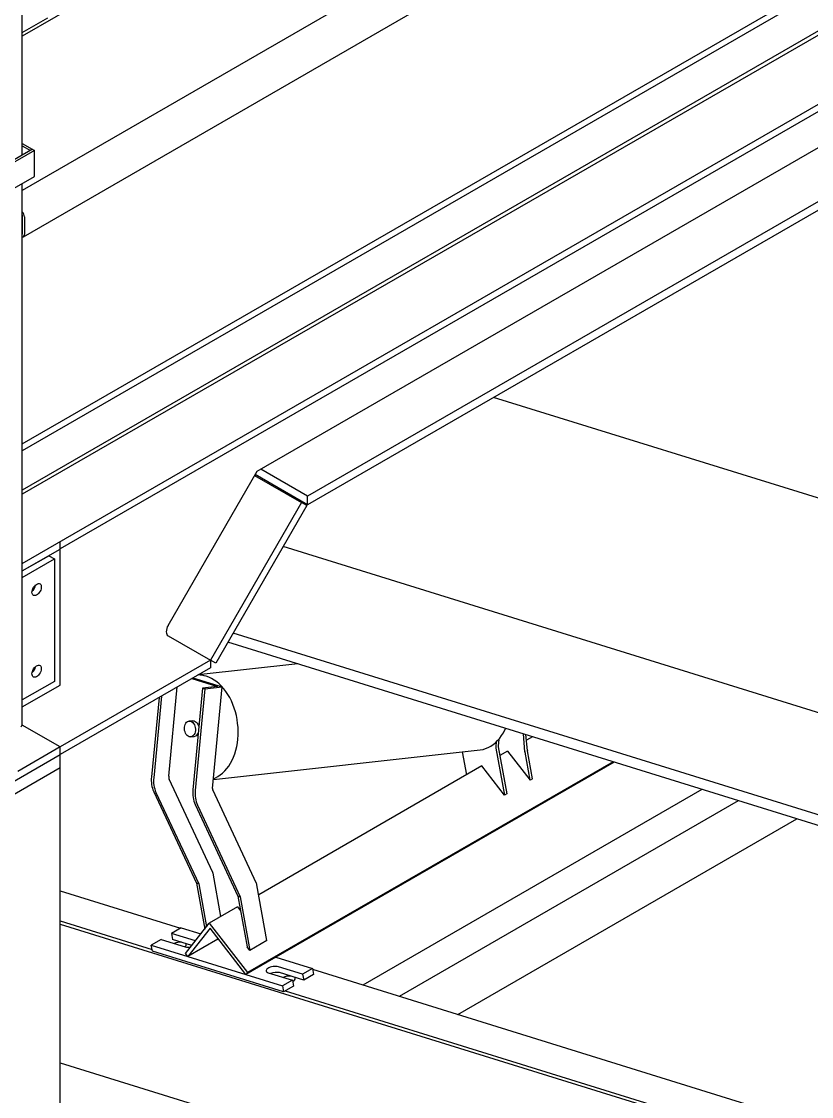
# Model space of a CAD drawing. Header units: millimetres. Extents: x 1293 to 41893, y 1011 to 26911.
# Drawn here: x 7670 to 8302, y 20135 to 20996 of the extents above; entities that cross this region are included whole.
import ezdxf

# ---------------------------------------------------------------- set-up
doc = ezdxf.new("R2010")
doc.units = ezdxf.units.MM
doc.header["$LTSCALE"] = 50
doc.layers.add('CAPA_1', color=7, linetype='Continuous')
doc.layers.add('STRUC', color=4, linetype='Continuous')
doc.dimstyles.new('SLDDIMSTYLE2', dxfattribs={"dimtxt": 0.18, "dimasz": 30.769231, "dimexe": 0, "dimexo": 0.0625, "dimgap": 0, "dimtad": 0, "dimtih": 1, "dimtoh": 1, "dimdec": 0, "dimrnd": 1e-09, "dimzin": 0, "dimdsep": 46, "dimtxsty": 'Standard', "dimblk1": 'DOT', "dimblk2": 'DOT', "dimsah": 1, "dimcen": 0.09, "dimadec": 0, "dimazin": 0, "dimtfac": 30.769231, "dimtdec": 0, "dimtofl": 0, "dimtmove": 0, "dimatfit": 3, "dimldrblk": 'DOT', "dimfxl": 1, "dimfrac": 2, "dimtolj": 1, "dimtzin": 0, "dimarcsym": 0})
doc.dimstyles.new('SLDDIMSTYLE3', dxfattribs={"dimtxt": 0.18, "dimasz": 100, "dimexe": 0, "dimexo": 0.0625, "dimgap": 0, "dimtad": 0, "dimtih": 1, "dimtoh": 1, "dimdec": 0, "dimrnd": 1e-09, "dimzin": 0, "dimdsep": 46, "dimtxsty": 'Standard', "dimsah": 1, "dimcen": 0.09, "dimadec": 0, "dimazin": 0, "dimtfac": 100, "dimtdec": 0, "dimtofl": 0, "dimtmove": 0, "dimatfit": 3, "dimfxl": 1, "dimfrac": 2, "dimtolj": 1, "dimtzin": 0, "dimarcsym": 0})

# ---------------------------------------------------------------- blocks, each defined once
blk = doc.blocks.new('_Dot')
at = {"color": 0, "linetype": 'ByBlock', "lineweight": -2}
blk.add_line((-0.5, 0), (-1, 0), dxfattribs=at)
at = {"color": 0, "linetype": 'ByBlock', "const_width": 0.5}
blk.add_lwpolyline([(-0.25, 0, 1), (0.25, 0, 1)], format="xyb", close=True, dxfattribs=at)

msp = doc.modelspace()

# ---------------------------------------------------------------- linework, layer by layer
at = {"color": 7, "linetype": 'Continuous', "lineweight": 25}
for p, q in [((8681.7505742, 21444.2505043), (7670.8439528, 20860.6665337)), ((7671.6854696, 20823.5628855), (8698.0273923, 21416.0574658)), ((7670.8439528, 20888.8351508), (7670.8439528, 21056.7184285)), ((7678.9728307, 20893.5278521), (7619.1044566, 20858.9665754)), ((7680.6208609, 20892.5764646), (7620.7524868, 20858.0151878)), ((7670.8439528, 20898.2205535), (7680.6208609, 20892.5764646)), ((7670.8439528, 20896.3324737), (7677.3375284, 20892.5838122)), ((7680.6208609, 20871.8363279), (7680.6208609, 20892.5764646)), ((7664.3257824, 20862.4293793), (7680.6208609, 20871.8363279)), ((7670.8439528, 20432.9145759), (7670.8439528, 20866.192239)), ((7671.0904757, 20826.2530374), (7671.0904757, 20840.3563303)), ((7672.5273167, 20839.5268597), (7672.5273167, 20825.4235668)), ((9704.8540907, 20180.0332756), (8048.0318887, 20694.7907794)), ((9499.7489027, 20072.036581), (7879.5709858, 20575.4090848)), ((7670.8439528, 20555.8486456), (7691.9845383, 20568.0528458)), ((7670.8439528, 20550.6644541), (7696.4746664, 20565.4607501)), ((7691.9845383, 20568.0528458), (7696.4746664, 20565.4607501)), ((7696.4746664, 20565.4607501), (7696.4746664, 20467.4758527)), ((9317.7782986, 20046.8223985), (7839.5509406, 20506.0923334)), ((9316.9962063, 20038.5798127), (7835.3969259, 20498.897369)), ((7891.239105, 20481.5477821), (7811.6091503, 20472.6789245)), ((7696.4746664, 20467.4758527), (7670.8439528, 20452.6795567)), ((7788.0167106, 20391.6805618), (7794.7803812, 20462.9638829)), ((7806.4837332, 20469.7200842), (7827.0927113, 20463.3170881)), ((7807.3877751, 20470.2419765), (7830.8176476, 20462.9625577)), ((7827.0927113, 20463.3170881), (7815.111607, 20461.9826818)), ((7816.934543, 20461.4163145), (7830.8176476, 20462.9625577)), ((7823.0961459, 20381.5845132), (7830.8176476, 20462.9625577)), ((7780.2534976, 20454.5776915), (7774.2126703, 20390.9125229)), ((7782.2389259, 20455.7238549), (7776.0356063, 20390.3461555)), ((7815.111607, 20461.9826818), (7807.3901052, 20380.6046373)), ((7816.934543, 20461.4163145), (7809.2130412, 20380.03827)), ((7815.111607, 20461.9826818), (7816.934543, 20461.4163145)), ((7807.0564127, 20435.9660346), (7804.3151755, 20435.6607268)), ((7805.7209572, 20423.0387706), (7808.4621944, 20423.3440784)), ((8052.2317882, 20421.1404073), (8051.7042507, 20415.5806118)), ((8073.0988438, 20411.146005), (8071.8226256, 20425.442352)), ((8075.0039707, 20411.9691771), (8073.8576781, 20424.8100823)), ((8079.2270676, 20423.1418685), (8074.2624436, 20420.275852)), ((7823.785038, 20388.8448491), (8037.1832423, 20412.6122655)), ((8022.8524418, 20411.0161597), (8026.1690971, 20392.5121541)), ((8050.1399353, 20418.927686), (8049.8022504, 20415.3687748)), ((8049.8490433, 20414.0630523), (8056.599467, 20376.4016543)), ((8051.71993, 20415.1430922), (8058.4703537, 20377.4816942)), ((8059.2288693, 20411.5971543), (8053.0000209, 20408.0013167)), ((8059.2288693, 20411.5971543), (8077.1792206, 20388.2820932)), ((8077.1792206, 20388.2820932), (8073.150339, 20410.759692)), ((8079.0501073, 20389.3621331), (8075.0212256, 20411.8397319)), ((8143.589909, 20403.1450001), (7850.9664838, 20234.2170925)), ((8144.5189616, 20402.8563531), (7873.7634532, 20246.5525252)), ((8038.6491156, 20399.7167154), (7859.985419, 20296.5763588)), ((8056.599467, 20376.4016543), (8038.6491156, 20399.7167154)), ((7823.3536187, 20314.3057477), (7788.3993237, 20389.0994629)), ((8079.0501073, 20389.3621331), (8077.1792206, 20388.2820932)), ((7775.9678864, 20379.0718766), (7810.2124465, 20305.7968219)), ((7777.7908224, 20378.5055093), (7812.0353825, 20305.2304546)), ((7858.2151532, 20305.6796523), (7823.2608582, 20380.4733675)), ((7943.5001412, 20224.3723599), (8214.8341534, 20381.010151)), ((8058.4703537, 20377.4816942), (8056.599467, 20376.4016543)), ((7809.1453214, 20368.7639911), (7843.3898815, 20295.4889364)), ((7810.9682574, 20368.1976237), (7845.2128175, 20294.9225691)), ((7972.667117, 20215.3104825), (8244.0011292, 20371.9482736)), ((8019.3524771, 20200.8058245), (8290.6864893, 20357.4436156)), ((7829.7224902, 20279.1059418), (7823.4948121, 20313.8508814)), ((7701.1778693, 20299.6593808), (7797.4362556, 20269.7528968)), ((7812.0353825, 20305.2304546), (7810.2124465, 20305.7968219)), ((7810.2124465, 20305.7968219), (7816.7950993, 20269.0714372)), ((7812.0353825, 20305.2304546), (7818.1971774, 20270.8530852)), ((7866.5498184, 20259.9528118), (7858.5431337, 20304.6230358)), ((7843.3898815, 20295.4889364), (7845.2128175, 20294.9225691)), ((7843.3898815, 20295.4889364), (7850.6500248, 20254.9837536)), ((7845.2128175, 20294.9225691), (7852.8938187, 20252.0693709)), ((7843.1385101, 20286.8508453), (7820.5037274, 20273.7840633)), ((7843.1385101, 20286.8508453), (7845.484288, 20283.8039993)), ((7701.1778693, 20275.630265), (7774.6896278, 20252.7909227)), ((7701.1778693, 20273.1483416), (9162.9075267, 19819.0040714)), ((7801.4684845, 20249.5956084), (7820.5037274, 20273.7840633)), ((7820.5037274, 20273.7840633), (7850.9664838, 20234.2170925)), ((7798.0147595, 20270.08686), (7790.1570354, 20265.5506924)), ((7809.3353504, 20259.5921885), (7790.1570354, 20265.5506924)), ((7790.1570354, 20265.5506924), (7791.0053789, 20260.8176852)), ((7798.0147595, 20270.08686), (7813.7475425, 20265.1988472)), ((7821.217947, 20269.7993492), (7803.3944867, 20247.1507302)), ((7849.7414458, 20232.7512099), (7821.217947, 20269.7993492)), ((7781.9251339, 20260.7985169), (7774.0674098, 20256.2623493)), ((7774.9157534, 20251.5293421), (7774.0674098, 20256.2623493)), ((7774.0674098, 20256.2623493), (7803.3370714, 20247.1685685)), ((7781.9251339, 20260.7985169), (7801.2482554, 20254.7950231)), ((7806.5091143, 20256.0008352), (7791.0053789, 20260.8176852)), ((7827.3418364, 20260.9752409), (7803.3944867, 20247.1507302)), ((7827.3418364, 20260.9752409), (7828.2222584, 20260.7017029)), ((7827.8137179, 20261.2323413), (7827.3590789, 20260.9698838)), ((7866.5498184, 20259.9528118), (7852.8938187, 20252.0693709)), ((7879.9168662, 20218.9065835), (7774.9157534, 20251.5293421)), ((7803.3370714, 20247.1685685), (7801.4684845, 20249.5956084)), ((7803.3944867, 20247.1507302), (7849.7414458, 20232.7512099)), ((7852.8938187, 20252.0693709), (7850.6500248, 20254.9837536)), ((7873.7462107, 20246.5578822), (7849.7988611, 20232.7333715)), ((7873.7462107, 20246.5578822), (7903.0158723, 20237.4641014)), ((7895.1581482, 20232.9279338), (7875.8350268, 20238.9314276)), ((7850.9664838, 20234.2170925), (7849.7988611, 20232.7333715)), ((7849.7988611, 20232.7333715), (7879.0685227, 20223.6395907)), ((7867.6031253, 20234.1792521), (7886.9262468, 20228.1757583)), ((7896.0064918, 20228.1949266), (7876.6833703, 20234.1984204)), ((7903.0158723, 20237.4641014), (7895.1581482, 20232.9279338)), ((7895.1581482, 20232.9279338), (7896.0064918, 20228.1949266)), ((7903.8642159, 20232.7310942), (7896.0064918, 20228.1949266)), ((7903.0158723, 20237.4641014), (7903.8642159, 20232.7310942)), ((7903.1133774, 20236.9201092), (8348.6231997, 20098.5048201)), ((7886.9262468, 20228.1757583), (7879.0685227, 20223.6395907)), ((7879.0685227, 20223.6395907), (7879.9168662, 20218.9065835)), ((7887.7745904, 20223.4427511), (7879.9168662, 20218.9065835)), ((7886.9262468, 20228.1757583), (7887.7745904, 20223.4427511)), ((7881.2584835, 20219.6810826), (8325.876572, 20081.542846)), ((7701.1778693, 20162.1065988), (8958.2977426, 19771.5324701))]:
    msp.add_line(p, q, dxfattribs=at)
at = {"color": 7, "linetype": 'Continuous', "lineweight": 25, "flags": 128}
for points in [[(7678.5907574, 20538.8057729), (7678.6782379, 20539.785132), (7678.9365892, 20540.8197002), (7679.3537309, 20541.8611023), (7679.910158, 20542.8606436), (7680.5798525, 20543.7715866), (7681.3315003, 20544.5513365), (7682.1299552, 20545.1634332), (7682.9378823, 20545.5792558), (7683.7175038, 20545.7793607), (7684.4323656, 20545.7543913), (7685.0490413, 20545.5055152), (7685.5386961, 20545.0443696), (7685.8784342, 20544.392517), (7686.0523697, 20543.5804374), (7686.0523697, 20542.6461027), (7685.8784342, 20541.6332014), (7685.5386961, 20540.5890956), (7685.0490413, 20539.5626066), (7684.4323656, 20538.6017318), (7683.7175038, 20537.7514007), (7682.9378823, 20537.0513737), (7682.1299552, 20536.5343835), (7681.3315003, 20536.2246038), (7680.5798525, 20536.1365197), (7679.910158, 20536.2742498), (7679.3537309, 20536.631354), (7678.9365892, 20537.1911346), (7678.6782379, 20537.9274168), (7678.5907574, 20538.8057729)], [(7678.5907574, 20473.482508), (7678.6782379, 20474.461867), (7678.9365892, 20475.4964352), (7679.3537309, 20476.5378374), (7679.910158, 20477.5373786), (7680.5798525, 20478.4483216), (7681.3315003, 20479.2280716), (7682.1299552, 20479.8401683), (7682.9378823, 20480.2559908), (7683.7175038, 20480.4560957), (7684.4323656, 20480.4311264), (7685.0490413, 20480.1822503), (7685.5386961, 20479.7211046), (7685.8784342, 20479.069252), (7686.0523697, 20478.2571724), (7686.0523697, 20477.3228378), (7685.8784342, 20476.3099365), (7685.5386961, 20475.2658307), (7685.0490413, 20474.2393416), (7684.4323656, 20473.2784668), (7683.7175038, 20472.4281357), (7682.9378823, 20471.7281088), (7682.1299552, 20471.2111185), (7681.3315003, 20470.9013389), (7680.5798525, 20470.8132547), (7679.910158, 20470.9509848), (7679.3537309, 20471.3080891), (7678.9365892, 20471.8678697), (7678.6782379, 20472.6041519), (7678.5907574, 20473.482508)], [(7823.848141, 20389.5099008), (7825.3445968, 20390.1441842), (7827.3470354, 20391.2101091), (7829.2756579, 20392.4950128), (7831.1196785, 20393.9917096), (7832.8687848, 20395.6918294), (7834.5131949, 20397.5858643), (7836.0437128, 20399.6632223), (7837.4517791, 20401.9122858), (7838.7295193, 20404.3204772), (7839.8697879, 20406.8743288), (7840.866208, 20409.5595586), (7841.7132071, 20412.3611496), (7842.4060485, 20415.2634342), (7842.9408577, 20418.2501817), (7843.3146436, 20421.3046889), (7843.525316, 20424.4098738), (7843.5716966, 20427.5483709), (7843.4535262, 20430.7026285), (7843.1714654, 20433.8550067), (7842.7270919, 20436.9878762), (7842.1228906, 20440.0837166), (7841.3622405, 20443.1252147), (7840.4493955, 20446.0953613), (7839.3894606, 20448.9775461), (7838.1883633, 20451.7556508), (7836.8528207, 20454.414139), (7835.3903016, 20456.9381435), (7833.8089852, 20459.3135489), (7832.1177146, 20461.527071), (7830.3259483, 20463.566331), (7828.4437065, 20465.4199244), (7826.4815155, 20467.0774852), (7824.4503485, 20468.5297436), (7822.3615648, 20469.7685781), (7820.2268456, 20470.7870606), (7818.0581292, 20471.5794952)], [(7804.4314971, 20423.1678094), (7803.5892387, 20423.5517763), (7802.8018893, 20424.158556), (7802.0997063, 20424.9648304), (7801.5096743, 20425.9396147), (7801.0544678, 20427.0454486), (7800.7515802, 20428.2398354), (7800.6126513, 20429.4768756), (7800.64302, 20430.7090303), (7800.8415192, 20431.8889487), (7801.2005208, 20432.9712869), (7801.7062286, 20433.9144516), (7802.3392084, 20434.6821972), (7803.0751353, 20435.2450198), (7803.8857279, 20435.5812905), (7804.7398356, 20435.6780865), (7805.6046355, 20435.5316881), (7806.446894, 20435.1477211), (7807.2342434, 20434.5409414), (7807.9364263, 20433.734667), (7808.5264583, 20432.7598827), (7808.9816648, 20431.6540489), (7809.2845524, 20430.459662), (7809.4234814, 20429.2226219), (7809.3931127, 20427.9904671), (7809.1946134, 20426.8105488), (7808.8356118, 20425.7282105), (7808.329904, 20424.7850459), (7807.6969242, 20424.0173003), (7806.9609974, 20423.4544776), (7806.1504048, 20423.1182069), (7805.2962971, 20423.0214109), (7804.4314971, 20423.1678094)], [(7807.0564127, 20435.9660346), (7807.4810728, 20435.9833943), (7808.3458728, 20435.8369958), (7809.1881312, 20435.4530289), (7809.9754806, 20434.8462492), (7810.6776636, 20434.0399748), (7811.2676956, 20433.0651905), (7811.7229021, 20431.9593566), (7812.0257897, 20430.7649698), (7812.1022433, 20430.2665541)], [(8037.1832423, 20412.6122655), (8037.3576898, 20412.6324633), (8039.5130503, 20413.0107435), (8041.6291759, 20413.6220856), (8043.6942323, 20414.4630706), (8045.696671, 20415.5289955), (8047.6252934, 20416.8138993), (8049.4693141, 20418.3105961), (8051.2184203, 20420.0107158), (8052.8628304, 20421.9047508), (8054.3933483, 20423.9821087), (8055.8014146, 20426.2311722), (8057.0791549, 20428.6393636), (8057.6438912, 20429.847538)], [(7800.9544483, 20254.886306), (7801.514665, 20255.4234972), (7801.8866512, 20255.9972474), (7802.0229765, 20256.5590888), (7801.9184021, 20257.08743), (7801.6188011, 20257.5202048)], [(7875.8350268, 20238.9314276), (7874.911262, 20239.138564), (7873.8479834, 20239.2328012), (7872.6916614, 20239.2100204), (7871.4928327, 20239.0712174), (7870.3038919, 20238.8224584), (7869.1768014, 20238.4746155), (7868.1608206, 20238.042891), (7867.3003526, 20237.5461534), (7866.633004, 20237.0061125), (7866.1879412, 20236.4463706), (7865.9846155, 20235.8913913), (7866.0319132, 20235.3654297), (7866.3277673, 20234.8914728), (7866.8592474, 20234.4902349), (7867.6031253, 20234.1792521)], [(7887.1258697, 20227.0620388), (7887.4006641, 20227.2137971), (7888.1925793, 20227.7456081), (7888.7859311, 20228.3092184), (7889.1579173, 20228.8829686), (7889.2942427, 20229.44481), (7889.1896683, 20229.9731512), (7888.8900672, 20230.405926)]]:
    msp.add_lwpolyline(points, dxfattribs=at)
at = {"color": 7, "linetype": 'Continuous', "lineweight": 25}
for centre, radius, start, end in [((7666.250642, 20839.2311647), 6.283636, 2.6972177617, 43.0300689169), ((7668.2837895, 20840.2748411), 2.807869, 1.6630561831, 24.2472696551), ((7669.971188, 20826.1715328), 1.1222514, 321.0496531834, 4.1648284139), ((7670.7991361, 20825.1277367), 1.7533178, 271.4647000058, 9.7137442888), ((7673.1160035, 20546.2864406), 8.5230267, 310.8188280487, 349.1865484839), ((7673.1160035, 20480.9631757), 8.5230267, 310.8188280551, 349.1865484775), ((7811.6733711, 20451.3578799), 21.2056328, 72.4770471729, 90.7215776526), ((7668.8100953, 20433.1173954), 2.0439452, 294.3746582932, 354.3052007491), ((7807.5993163, 20427.5358126), 4.2796255, 281.6319817688, 345.4026671298), ((8054.6158362, 20414.8875786), 4.8375777, 174.2913210329, 189.8135175912), ((8053.31718, 20415.4193733), 1.6209685, 174.2913210325, 189.8135175917), ((8077.4972233, 20411.535716), 4.4156106, 185.0633731724, 190.1220475023), ((8076.4777733, 20412.0997609), 1.4795763, 185.0633731713, 190.1220475039), ((7797.115803, 20388.2571868), 23.0565457, 173.3867852951, 203.4770611952), ((7798.938739, 20387.6908194), 23.0565457, 173.3867852951, 203.4770611952), ((7793.0092801, 20391.1017348), 5.0260114, 173.3867852951, 203.4770611952), ((7830.293238, 20377.9493012), 23.0565457, 173.3867852951, 203.4770611951), ((7832.116174, 20377.3829339), 23.0565457, 173.3867852951, 203.4770611952), ((7825.2454134, 20381.3353321), 2.1636641, 173.3867852949, 203.4770611954), ((7821.6792613, 20313.5366697), 1.84254, 9.8187418657, 24.6706104042), ((7854.3257607, 20303.8931482), 4.2800668, 9.8187418659, 24.6706104041), ((7797.7114746, 20244.7828473), 13.829927, 88.2998053483, 112.634969229), ((7803.7191651, 20264.3529349), 9.8721362, 255.5052502242, 279.9828752339), ((7874.1087955, 20222.8630607), 11.6240619, 77.2036325175, 112.9558580866), ((7884.9827407, 20217.6685685), 13.829927, 88.2998053483, 112.634969229)]:
    msp.add_arc(centre, radius, start, end, dxfattribs=at)
at = {"layer": 'STRUC', "linetype": 'Continuous', "lineweight": 25}
for p, q in [((8254.8839625, 21321.3399925), (7670.8439528, 20984.1808715)), ((8682.592091, 21204.7653456), (7670.8439528, 20620.6955777)), ((8682.592091, 21201.3092179), (7670.8439528, 20617.23945)), ((8547.1547654, 21158.0583702), (7670.8439528, 20652.1749061)), ((7670.8439528, 20657.6176268), (8537.726675, 21158.0583702)), ((7670.8439528, 20561.932419), (8682.592091, 21146.0021869)), ((8625.2231253, 21106.9066919), (7701.1778693, 20573.4667202)), ((7670.8439528, 20987.1199407), (7691.1822078, 20998.8609654)), ((7858.7787715, 20635.7213777), (8392.5746234, 20943.8751638)), ((8427.2237985, 20920.6069883), (7899.0848008, 20615.7188347)), ((8427.2237985, 20913.6936094), (7899.0848008, 20608.8054558)), ((7787.5005223, 20512.263829), (7858.7787715, 20635.7213777)), ((7899.0848008, 20615.7188347), (7861.6071986, 20637.3541939)), ((7856.7787715, 20632.2572761), (7894.2563737, 20610.6219169)), ((7899.0848008, 20608.8054558), (7857.1992081, 20632.9854938)), ((7894.2563737, 20610.6219169), (7821.3860221, 20484.4067659)), ((7898.489707, 20608.1772711), (7894.2563737, 20610.6219169)), ((7899.0848008, 20608.8054558), (7899.0848008, 20615.7188347)), ((7898.489707, 20608.1772711), (7825.6193554, 20481.9621201)), ((7701.1778693, 20464.4879346), (7701.1778693, 20579.4438162)), ((7670.8439528, 20555.8486456), (7701.1778693, 20573.3600428)), ((7787.5005223, 20503.9684485), (7821.3860221, 20484.4067659)), ((7821.3860221, 20484.4067659), (7701.085474, 20414.9587377)), ((7821.3860221, 20484.4067659), (7821.3860221, 20478.3229925)), ((7825.6193554, 20481.9621201), (7821.3860221, 20484.4067659)), ((7825.6193554, 20481.9621201), (7821.3860221, 20484.4059714)), ((7821.3860221, 20478.3229925), (7701.1778693, 20408.928303)), ((7670.8439528, 20446.9765373), (7701.1778693, 20464.4879346)), ((7701.1778693, 20414.905399), (7670.7672957, 20432.4610495)), ((7701.1778693, 20414.905399), (7667.2923695, 20395.3437164)), ((7701.1778693, 19408.2325147), (7701.1778693, 20414.905399)), ((7623.1095094, 20363.7537208), (7701.1778693, 20408.8216256)), ((7623.1095094, 20353.3836525), (7701.1778693, 20398.4515573))]:
    msp.add_line(p, q, dxfattribs=at)
for centre, start, end in [((7673.0858818, 20546.3030259), 311.9177238212, 348.4424802741), ((7673.0858818, 20480.979761), 311.9177238211, 348.4424802742)]:
    msp.add_arc(centre, 8.5567946, start, end, dxfattribs=at)
msp.add_ellipse((7791.0926248, 20510.1901524), major_axis=(3.5922484, 6.2216197), ratio=0.5773346305, start_param=1.5708369588, end_param=3.1416332856, dxfattribs=at)

# ---------------------------------------------------------------- leaders
at = {"layer": 'CAPA_1'}
for points, dimstyle in [([(8162.5314571, 21359.9244131), (9509.3608002, 20937.071694)], 'SLDDIMSTYLE3'), ([(7359.6172807, 20645.6720796), (7817.9869878, 18391.5234629)], 'SLDDIMSTYLE2')]:
    msp.add_leader(points, dimstyle=dimstyle, dxfattribs=at)

doc.saveas('drawing.dxf')
